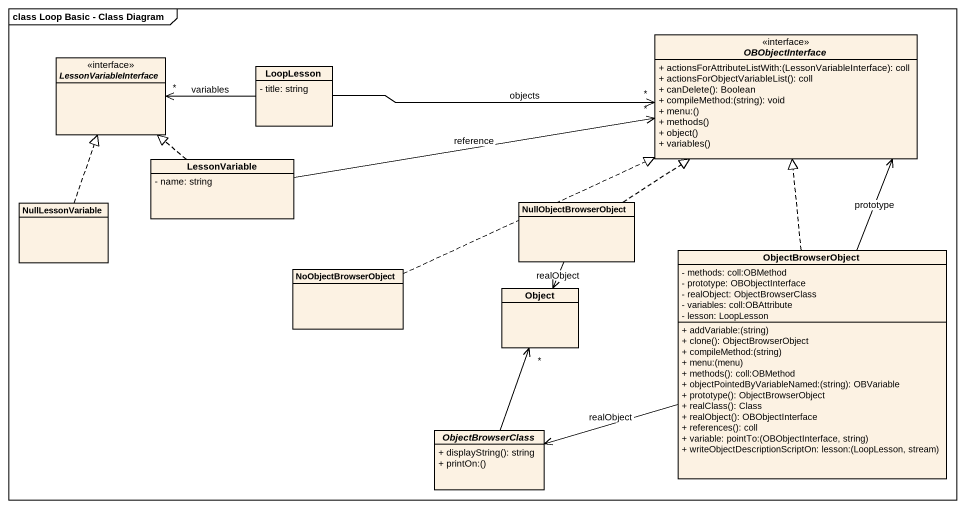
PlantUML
@startuml
mainframe class Loop Basic - Class Diagram
hide circle
hide empty members
skinparam classAttributeIconSize 0
interface LessonVariableInterface <<interface>>
interface OBObjectInterface <<interface>> {
  + actionsForAttributeListWith:(LessonVariableInterface): coll
  + actionsForObjectVariableList(): coll
  + canDelete(): Boolean
  + compileMethod:(string): void
  + menu:()
  + methods()
  + object()
  + variables()
}
class LoopLesson {
  - title: string
}
class LessonVariable {
  - name: string
}
class NullLessonVariable
class NullObjectBrowserObject
class ObjectBrowserObject {
  - methods: coll:OBMethod
  - prototype: OBObjectInterface
  - realObject: ObjectBrowserClass
  - variables: coll:OBAttribute
  - lesson: LoopLesson
  + addVariable:(string)
  + clone(): ObjectBrowserObject
  + compileMethod:(string)
  + menu:(menu)
  + methods(): coll:OBMethod
  + objectPointedByVariableNamed:(string): OBVariable
  + prototype(): ObjectBrowserObject
  + realClass(): Class
  + realObject(): OBObjectInterface
  + references(): coll
  + variable: pointTo:(OBObjectInterface, string)
  + writeObjectDescriptionScriptOn: lesson:(LoopLesson, stream)
}
class NoObjectBrowserObject
class "Object" as Object_
abstract class ObjectBrowserClass {
  + displayString(): string
  + printOn:()
}
LoopLesson -left-> "*" LessonVariableInterface : variables
LoopLesson -right-> "*" OBObjectInterface : objects
LessonVariable .up.|> LessonVariableInterface
LessonVariable -right-> "*" OBObjectInterface : reference
NullLessonVariable .up.|> LessonVariableInterface
NullObjectBrowserObject .up.|> OBObjectInterface
NullObjectBrowserObject --> Object_ : realObject
ObjectBrowserObject .up.|> OBObjectInterface
ObjectBrowserObject -up-> OBObjectInterface : prototype
ObjectBrowserObject -left-> ObjectBrowserClass : realObject
NoObjectBrowserObject .right.|> OBObjectInterface
ObjectBrowserClass -up-> "*" Object_
@enduml
